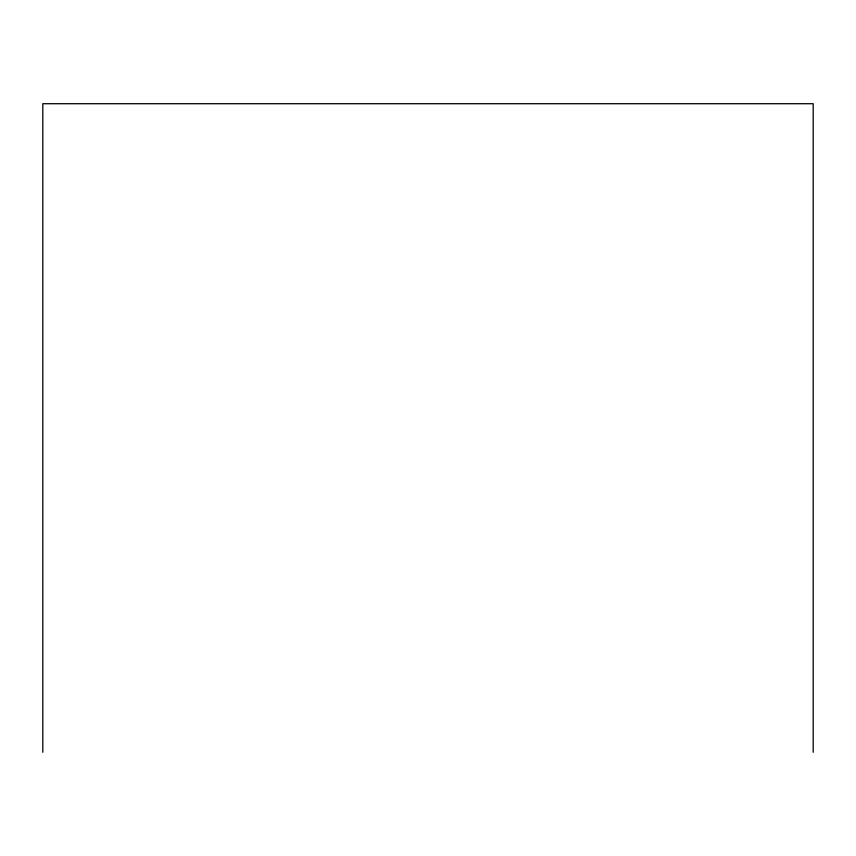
<?xml version="1.0" encoding="UTF-8"?>
<svg xmlns="http://www.w3.org/2000/svg" width="856" height="856" viewBox="0 0 856 856"><rect width="100%" height="100%" fill="white"/><g stroke="black" fill="none" stroke-linecap="round" stroke-linejoin="round"><path stroke-width="1.28" d="M813.2 752.285L813.2 103.715L42.8 103.715L42.8 752.285"/></g></svg>
